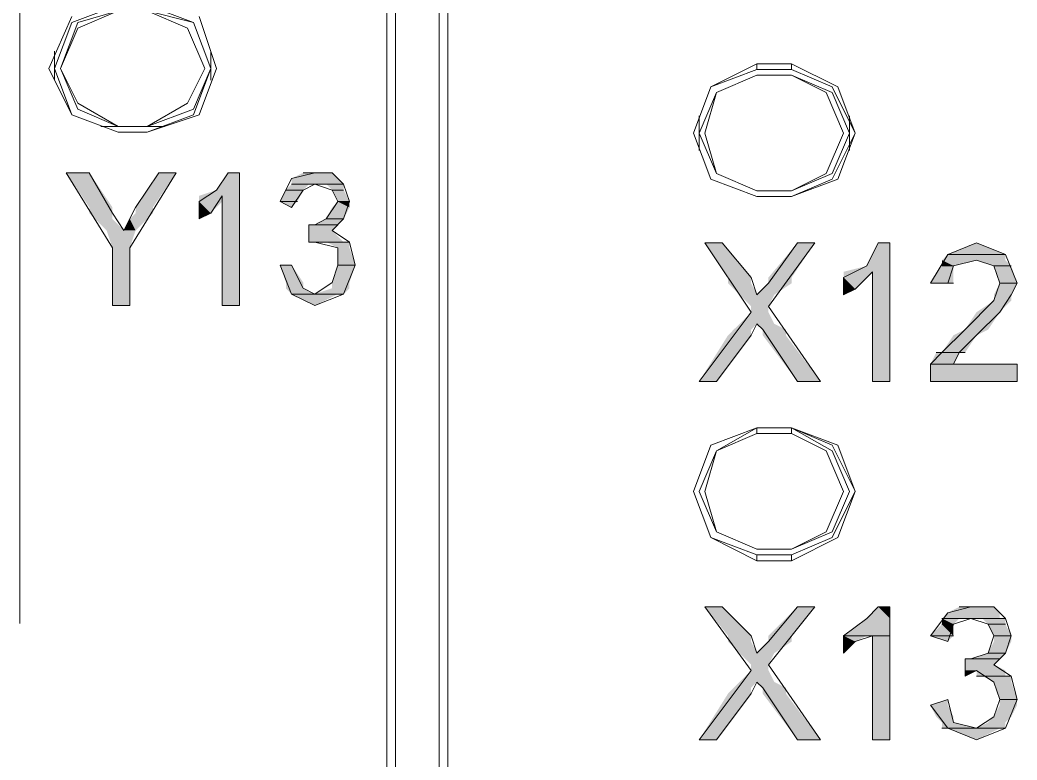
# Model space of a CAD drawing. Header units: millimetres. Extents: x -11 to 1219, y 0 to 1751.
# Drawn here: x 202.51 to 212.29, y 892.96 to 900.21 of the extents above; entities that cross this region are included whole.
import ezdxf

# ---------------------------------------------------------------- set-up
doc = ezdxf.new("R2010")
doc.units = ezdxf.units.MM
doc.header["$LTSCALE"] = 10
doc.layers.add('_MULTI_WIRE', color=9, linetype='CONTINUOUS')
doc.layers.add('PDF_Geometry', color=7, linetype='CONTINUOUS', true_color=0x151d1f)
doc.layers.add('PDF_Solid Fills', color=7, linetype='CONTINUOUS', true_color=0x070809)
doc.layers.get('_MULTI_WIRE').off()

# ---------------------------------------------------------------- blocks, each defined once
blk = doc.blocks.new('DVP-28SWS211R')
at = {"layer": 'PDF_Geometry', "color": 7, "lineweight": 9, "true_color": 0xffffff}
for p, q in [((0, 0), (0, -90.3588)), ((45.2077, -90.3588), (45.2077, 0)), ((-0.5099, -0.4532), (-0.5099, -89.9056)), ((45.7176, -0.4532), (45.7176, -89.9056)), ((41.5254, -37.9563), (41.5254, -70.4175)), ((42.4885, -64.3559), (42.0352, -64.5258)), ((42.7717, -64.3559), (43.2249, -64.5258)), ((41.8086, -64.979), (42.0352, -64.4692)), ((42.0919, -64.5825), (42.4885, -64.4125)), ((42.4885, -64.4125), (42.0919, -64.5258)), ((42.7717, -64.4125), (43.1683, -64.5825)), ((43.2249, -64.5258), (42.7717, -64.4125)), ((43.4515, -64.979), (43.2816, -64.4692)), ((42.0352, -64.5258), (41.8653, -64.979)), ((42.0919, -64.5258), (41.9219, -64.979)), ((41.9219, -64.979), (42.0919, -64.5825)), ((43.1683, -64.5825), (43.3382, -64.979)), ((43.2249, -64.5258), (43.3949, -64.979)), ((43.3949, -64.979), (43.2249, -64.5258)), ((2.6626, -64.9224), (3.1158, -64.6958)), ((3.1158, -64.7524), (2.6626, -64.9224)), ((3.1158, -64.6958), (3.1158, -64.7524)), ((3.1158, -64.6958), (3.4557, -64.6958)), ((3.4557, -64.7524), (3.1158, -64.7524)), ((3.4557, -64.6958), (3.4557, -64.7524)), ((3.9089, -64.9224), (3.4557, -64.6958)), ((3.4557, -64.7524), (3.8523, -64.9224)), ((2.7192, -64.979), (3.1158, -64.8091)), ((3.1158, -64.8091), (2.7192, -64.979)), ((3.1158, -64.8091), (3.1158, -64.8091)), ((3.1158, -64.8091), (3.4557, -64.8091)), ((3.4557, -64.8091), (3.1158, -64.8091)), ((3.4557, -64.8091), (3.4557, -64.8091)), ((3.4557, -64.8091), (3.7956, -64.979)), ((3.8523, -64.979), (3.4557, -64.8091)), ((41.8653, -65.0923), (41.8653, -64.809)), ((43.3948, -65.0923), (43.3948, -64.809)), ((2.4926, -65.3756), (2.6626, -64.9224)), ((2.6626, -64.9224), (2.4926, -65.3756)), ((2.7192, -64.979), (2.5493, -65.3756)), ((2.6059, -65.3756), (2.7192, -64.979)), ((3.7956, -64.979), (3.9656, -65.3756)), ((3.8523, -64.9224), (4.0789, -65.3756)), ((4.0222, -65.3756), (3.8523, -64.979)), ((4.0789, -65.3756), (3.9089, -64.9224)), ((42.0352, -65.4322), (41.8086, -64.979)), ((41.8653, -64.979), (42.0352, -65.4322)), ((42.0919, -65.3189), (41.9219, -64.979)), ((41.9219, -64.979), (42.0919, -65.3756)), ((43.3382, -64.979), (43.1683, -65.3189)), ((43.3949, -64.979), (43.2249, -65.4322)), ((43.2249, -65.3756), (43.3949, -64.979)), ((43.2816, -65.4322), (43.4515, -64.979)), ((2.5493, -65.5455), (2.5493, -65.2056)), ((4.0222, -65.5455), (4.0222, -65.2056)), ((2.6626, -65.8288), (2.4926, -65.3756)), ((2.4926, -65.3756), (2.6626, -65.8288)), ((2.5493, -65.3756), (2.7192, -65.7721)), ((2.7192, -65.7721), (2.6059, -65.3756)), ((3.9656, -65.3756), (3.7956, -65.7721)), ((4.0789, -65.3756), (3.8523, -65.8288)), ((3.8523, -65.7721), (4.0222, -65.3756)), ((3.9089, -65.8288), (4.0789, -65.3756)), ((42.4885, -65.5455), (42.0919, -65.3189)), ((42.0919, -65.3756), (42.4885, -65.5455)), ((43.1683, -65.3189), (42.7717, -65.5455)), ((42.7717, -65.5455), (43.2249, -65.3756)), ((42.4885, -65.6022), (42.0352, -65.4322)), ((42.0352, -65.4322), (42.4885, -65.6022)), ((43.2249, -65.4322), (42.7717, -65.6022)), ((42.7717, -65.6022), (43.2816, -65.4322)), ((42.9416, -65.5455), (42.3185, -65.5455)), ((42.7717, -65.5455), (42.4885, -65.5455)), ((42.4885, -65.5455), (42.7717, -65.5455)), ((42.4885, -65.5455), (42.4885, -65.5455)), ((42.7717, -65.5455), (42.7717, -65.5455)), ((42.7717, -65.6022), (42.4885, -65.6022)), ((42.4885, -65.6022), (42.7717, -65.6022)), ((42.4885, -65.6022), (42.4885, -65.6022)), ((42.7717, -65.6022), (42.7717, -65.6022)), ((3.1158, -65.9987), (2.6626, -65.8288)), ((2.6626, -65.8288), (3.1158, -65.9987)), ((3.1158, -65.9421), (2.7192, -65.7721)), ((2.7192, -65.7721), (3.1158, -65.9421)), ((3.7956, -65.7721), (3.4557, -65.9421)), ((3.4557, -65.9421), (3.8523, -65.7721)), ((3.8523, -65.8288), (3.4557, -65.9987)), ((3.4557, -65.9987), (3.9089, -65.8288)), ((3.1158, -65.9421), (3.1158, -65.9421)), ((3.4557, -65.9421), (3.1158, -65.9421)), ((3.1158, -65.9421), (3.4557, -65.9421)), ((3.4557, -65.9421), (3.4557, -65.9421)), ((3.1158, -65.9987), (3.1158, -65.9987)), ((3.4557, -65.9987), (3.1158, -65.9987)), ((3.1158, -65.9987), (3.4557, -65.9987)), ((3.4557, -65.9987), (3.4557, -65.9987)), ((41.9786, -65.9987), (42.2052, -65.9987)), ((42.2052, -65.9987), (41.9786, -65.9987)), ((42.2052, -65.9987), (41.9786, -65.9987)), ((41.9786, -65.9987), (42.4318, -66.7352)), ((42.4318, -66.3953), (42.2052, -65.9987)), ((42.6018, -66.7352), (43.055, -65.9987)), ((42.885, -65.9987), (42.6584, -66.3387)), ((42.885, -65.9987), (43.0549, -65.9987)), ((43.0549, -65.9987), (42.885, -65.9987)), ((43.055, -65.9987), (42.885, -65.9987)), ((43.5648, -65.9987), (43.4515, -66.1687)), ((43.5648, -65.9987), (43.6781, -65.9987)), ((43.6781, -65.9987), (43.5648, -65.9987)), ((43.6781, -65.9987), (43.5648, -65.9987)), ((43.6781, -67.3017), (43.6781, -65.9987)), ((44.188, -66.0554), (44.0747, -66.282)), ((44.4146, -65.9987), (44.188, -66.0554)), ((44.4146, -65.9987), (44.3013, -65.9987)), ((44.3013, -65.9987), (44.5845, -65.9987)), ((44.5845, -65.9987), (44.4146, -65.9987)), ((44.5845, -65.9987), (44.4146, -65.9987)), ((44.6978, -66.1121), (44.5845, -65.9987)), ((44.188, -66.112), (44.3579, -66.112)), ((44.3579, -66.112), (44.188, -66.112)), ((44.188, -66.112), (44.4146, -66.112)), ((44.3579, -66.112), (44.188, -66.112)), ((44.3013, -66.1687), (44.4146, -66.1121)), ((44.4146, -66.112), (44.3579, -66.112)), ((44.4146, -66.112), (44.6978, -66.112)), ((44.6978, -66.112), (44.4146, -66.112)), ((44.4146, -66.112), (44.6978, -66.112)), ((44.6978, -66.112), (44.4146, -66.112)), ((44.4146, -66.1121), (44.5845, -66.1687)), ((44.7545, -66.282), (44.6978, -66.1121)), ((43.4515, -66.1687), (43.2816, -66.282)), ((43.3949, -66.3953), (43.5082, -66.2253)), ((43.5082, -66.2253), (43.5082, -67.3017)), ((44.1313, -66.1687), (44.3013, -66.1687)), ((44.3013, -66.1687), (44.1313, -66.1687)), ((44.1313, -66.1687), (44.3013, -66.1687)), ((44.3013, -66.1687), (44.1313, -66.1687)), ((44.188, -66.3387), (44.3013, -66.1687)), ((44.5845, -66.1687), (44.6978, -66.1687)), ((44.6978, -66.1687), (44.5845, -66.1687)), ((44.5845, -66.1687), (44.6978, -66.1687)), ((44.6978, -66.1687), (44.5845, -66.1687)), ((44.5845, -66.1687), (44.6412, -66.282)), ((42.6584, -66.3387), (42.5451, -66.5653)), ((43.2816, -66.282), (43.2816, -66.4519)), ((44.0747, -66.282), (44.2446, -66.282)), ((44.2446, -66.282), (44.0747, -66.282)), ((44.0747, -66.282), (44.2446, -66.282)), ((44.2446, -66.282), (44.0747, -66.282)), ((44.0747, -66.282), (44.2446, -66.282)), ((44.2446, -66.282), (44.0747, -66.282)), ((44.0747, -66.282), (44.2446, -66.282)), ((44.2446, -66.282), (44.0747, -66.282)), ((44.0747, -66.282), (44.188, -66.3387)), ((44.6412, -66.282), (44.5279, -66.452)), ((44.6412, -66.282), (44.7545, -66.282)), ((44.7545, -66.282), (44.6412, -66.282)), ((44.6412, -66.282), (44.7545, -66.282)), ((44.7545, -66.282), (44.6412, -66.282)), ((44.6412, -66.282), (44.7545, -66.282)), ((44.7545, -66.282), (44.6412, -66.282)), ((44.6412, -66.282), (44.7545, -66.282)), ((44.7545, -66.282), (44.6412, -66.282)), ((44.6978, -66.452), (44.7545, -66.282)), ((42.5451, -66.5653), (42.4318, -66.3953)), ((43.2816, -66.4519), (43.3949, -66.3953)), ((2.6059, -66.4519), (2.7759, -66.4519)), ((2.7759, -66.4519), (2.6059, -66.4519)), ((2.7759, -66.4519), (2.6059, -66.4519)), ((2.6059, -66.4519), (3.0591, -67.1317)), ((3.0591, -66.7918), (2.7759, -66.4519)), ((3.2291, -67.0751), (3.6823, -66.4519)), ((3.5124, -66.4519), (3.2291, -66.8485)), ((3.5124, -66.4519), (3.6823, -66.4519)), ((3.6823, -66.4519), (3.5124, -66.4519)), ((3.6823, -66.4519), (3.5124, -66.4519)), ((4.3055, -66.4519), (4.1922, -66.6785)), ((4.3055, -66.4519), (4.4188, -66.4519)), ((4.4188, -66.4519), (4.3055, -66.4519)), ((4.4188, -66.4519), (4.3055, -66.4519)), ((4.4188, -67.8116), (4.4188, -66.4519)), ((5.2685, -66.4519), (4.9853, -66.5652)), ((5.5518, -66.5652), (5.2685, -66.4519)), ((44.3579, -66.5086), (44.4146, -66.5086)), ((44.4146, -66.5086), (44.3579, -66.5086)), ((44.4146, -66.5086), (44.3579, -66.5086)), ((44.3579, -66.5086), (44.3579, -66.6786)), ((44.5279, -66.452), (44.4146, -66.5086)), ((44.4146, -66.5086), (44.6412, -66.5086)), ((44.6412, -66.5086), (44.4146, -66.5086)), ((44.4146, -66.5086), (44.6412, -66.5086)), ((44.6412, -66.5086), (44.4146, -66.5086)), ((44.5279, -66.4519), (44.6978, -66.4519)), ((44.6978, -66.4519), (44.5279, -66.4519)), ((44.5279, -66.4519), (44.6978, -66.4519)), ((44.6978, -66.4519), (44.5279, -66.4519)), ((44.5845, -66.5653), (44.6978, -66.452)), ((4.9853, -66.5652), (4.8153, -66.8485)), ((4.9853, -66.5652), (5.5518, -66.5652)), ((5.5518, -66.5652), (4.9853, -66.5652)), ((4.9853, -66.5652), (5.5518, -66.5652)), ((5.5518, -66.5652), (4.9853, -66.5652)), ((5.0419, -66.6785), (5.2685, -66.6219)), ((5.2685, -66.6219), (5.4385, -66.6785)), ((5.6651, -66.8485), (5.5518, -66.5652)), ((44.7545, -66.6786), (44.5845, -66.5653)), ((4.1922, -66.6785), (3.9656, -66.7918)), ((4.0789, -66.9051), (4.2488, -66.7352)), ((4.2488, -66.7352), (4.2488, -67.8116)), ((4.9286, -66.6785), (5.0419, -66.6785)), ((5.0419, -66.6785), (4.9286, -66.6785)), ((4.9286, -66.6785), (5.0419, -66.6785)), ((5.0419, -66.6785), (4.9286, -66.6785)), ((4.9853, -66.8485), (5.0419, -66.6785)), ((5.4385, -66.6785), (5.6085, -66.6785)), ((5.6085, -66.6785), (5.4385, -66.6785)), ((5.4385, -66.6785), (5.6085, -66.6785)), ((5.6085, -66.6785), (5.4385, -66.6785)), ((5.4385, -66.6785), (5.4951, -66.8485)), ((42.4318, -66.7352), (42.4318, -67.3017)), ((42.6018, -67.3017), (42.6018, -66.7352)), ((44.3579, -66.6785), (44.4146, -66.6785)), ((44.4146, -66.6785), (44.3579, -66.6785)), ((44.3579, -66.6785), (44.3579, -66.6785)), ((44.3579, -66.6786), (44.4146, -66.6786)), ((44.4146, -66.6785), (44.7545, -66.6785)), ((44.7545, -66.6785), (44.4146, -66.6785)), ((44.4146, -66.6785), (44.7545, -66.6785)), ((44.7545, -66.6785), (44.4146, -66.6785)), ((44.4146, -66.6786), (44.6412, -66.7352)), ((44.4712, -66.6785), (44.7545, -66.6785)), ((44.7545, -66.6785), (44.4712, -66.6785)), ((44.4712, -66.6785), (44.7545, -66.6785)), ((44.7545, -66.6785), (44.4712, -66.6785)), ((44.6412, -66.7352), (44.6412, -66.9052)), ((44.8111, -66.9052), (44.7545, -66.6786)), ((3.1158, -66.9618), (3.0591, -66.7918)), ((3.9656, -66.7918), (3.9656, -66.9618)), ((3.2291, -66.8485), (3.1158, -66.9618)), ((3.9656, -66.9618), (4.0789, -66.9051)), ((4.8153, -66.8485), (5.0419, -66.8485)), ((5.0419, -66.8485), (4.8153, -66.8485)), ((4.8153, -66.8485), (5.0419, -66.8485)), ((5.0419, -66.8485), (4.8153, -66.8485)), ((4.8153, -66.8485), (4.9853, -66.8485)), ((4.9853, -66.8485), (4.8153, -66.8485)), ((4.8153, -66.8485), (5.0419, -66.8485)), ((4.9853, -66.8485), (4.8153, -66.8485)), ((4.8153, -66.8485), (4.9853, -66.8485)), ((4.9853, -66.8485), (4.8153, -66.8485)), ((4.8153, -66.8485), (4.9853, -66.8485)), ((5.0419, -66.8485), (4.9853, -66.8485)), ((5.4951, -66.8485), (5.4385, -67.0185)), ((5.4952, -66.8485), (5.6651, -66.8485)), ((5.6651, -66.8485), (5.4952, -66.8485)), ((5.4952, -66.8485), (5.6651, -66.8485)), ((5.6651, -66.8485), (5.4952, -66.8485)), ((5.4952, -66.8485), (5.6651, -66.8485)), ((5.6651, -66.8485), (5.4952, -66.8485)), ((5.4952, -66.8485), (5.6651, -66.8485)), ((5.6651, -66.8485), (5.4952, -66.8485)), ((5.4952, -66.8485), (5.6651, -66.8485)), ((5.6651, -66.8485), (5.4952, -66.8485)), ((5.4952, -66.8485), (5.6651, -66.8485)), ((5.6651, -66.8485), (5.4952, -66.8485)), ((5.6084, -66.9618), (5.6651, -66.8485)), ((44.188, -66.9052), (44.0747, -66.9052)), ((44.0747, -66.9052), (44.188, -66.9052)), ((44.188, -66.9052), (44.0747, -66.9052)), ((44.0747, -66.9052), (44.188, -67.1884)), ((44.188, -66.9052), (44.188, -66.9052)), ((44.3013, -67.1318), (44.188, -66.9052)), ((44.6412, -66.9052), (44.5845, -67.0751)), ((44.6412, -66.9052), (44.8111, -66.9052)), ((44.8111, -66.9052), (44.6412, -66.9052)), ((44.6412, -66.9052), (44.8111, -66.9052)), ((44.8111, -66.9052), (44.6412, -66.9052)), ((44.6412, -66.9052), (44.8111, -66.9052)), ((44.8111, -66.9052), (44.6412, -66.9052)), ((44.6412, -66.9052), (44.8111, -66.9052)), ((44.8111, -66.9052), (44.6412, -66.9052)), ((44.6412, -66.9052), (44.8111, -66.9052)), ((44.8111, -66.9052), (44.6412, -66.9052)), ((44.6412, -66.9052), (44.8111, -66.9052)), ((44.8111, -66.9052), (44.6412, -66.9052)), ((44.6978, -67.1884), (44.8111, -66.9052)), ((5.4385, -67.0185), (5.1552, -67.3017)), ((5.4951, -67.1318), (5.6084, -66.9618)), ((3.0591, -67.1317), (2.5493, -67.8116)), ((3.739, -67.8116), (3.2291, -67.0751)), ((5.2685, -67.3584), (5.4951, -67.1318)), ((44.4146, -67.1884), (44.3013, -67.1318)), ((44.5845, -67.0751), (44.4146, -67.1884)), ((44.188, -67.1884), (44.6978, -67.1884)), ((44.6978, -67.1884), (44.188, -67.1884)), ((44.188, -67.1884), (44.6978, -67.1884)), ((44.6978, -67.1884), (44.188, -67.1884)), ((44.188, -67.1884), (44.6412, -67.1884)), ((44.6412, -67.1884), (44.188, -67.1884)), ((44.188, -67.1884), (44.6978, -67.1884)), ((44.6412, -67.1884), (44.188, -67.1884)), ((44.188, -67.1884), (44.4146, -67.3017)), ((44.4146, -67.3017), (44.6978, -67.1884)), ((44.6978, -67.1884), (44.6412, -67.1884)), ((3.0591, -67.3584), (3.1158, -67.2451)), ((3.1158, -67.2451), (3.1724, -67.3017)), ((3.1724, -67.3017), (3.5124, -67.8116)), ((5.1552, -67.3017), (4.9286, -67.5283)), ((42.4318, -67.3017), (42.6018, -67.3017)), ((42.6018, -67.3017), (42.4318, -67.3017)), ((42.4318, -67.3017), (42.6018, -67.3017)), ((43.5082, -67.3017), (43.6781, -67.3017)), ((43.6781, -67.3017), (43.5082, -67.3017)), ((43.5082, -67.3017), (43.6781, -67.3017)), ((2.7192, -67.8116), (3.0591, -67.3584)), ((5.0986, -67.5283), (5.2685, -67.3584)), ((4.9286, -67.5283), (4.8153, -67.6416)), ((4.9286, -67.5283), (4.872, -67.5283)), ((4.872, -67.5283), (5.0986, -67.5283)), ((5.0986, -67.5283), (4.9286, -67.5283)), ((4.9286, -67.5283), (5.1552, -67.5283)), ((5.0986, -67.5283), (4.9286, -67.5283)), ((5.0419, -67.6416), (5.0986, -67.5283)), ((5.1552, -67.5283), (5.0986, -67.5283)), ((4.8153, -67.6416), (5.6651, -67.6416)), ((5.6651, -67.6416), (4.8153, -67.6416)), ((4.8153, -67.6416), (5.6651, -67.6416)), ((5.6651, -67.6416), (4.8153, -67.6416)), ((4.8153, -67.6416), (4.8153, -67.8116)), ((5.0419, -67.6416), (5.6651, -67.6416)), ((5.6651, -67.6416), (5.0419, -67.6416)), ((5.6651, -67.6416), (5.0419, -67.6416)), ((5.6651, -67.8116), (5.6651, -67.6416)), ((2.5493, -67.8116), (2.7192, -67.8116)), ((2.7192, -67.8116), (2.5493, -67.8116)), ((2.5493, -67.8116), (2.7192, -67.8116)), ((3.5124, -67.8116), (3.739, -67.8116)), ((3.739, -67.8116), (3.5124, -67.8116)), ((3.5124, -67.8116), (3.739, -67.8116)), ((4.2488, -67.8116), (4.4188, -67.8116)), ((4.4188, -67.8116), (4.2488, -67.8116)), ((4.2488, -67.8116), (4.4188, -67.8116)), ((4.8153, -67.8116), (5.6651, -67.8116)), ((5.6651, -67.8116), (4.8153, -67.8116)), ((4.8153, -67.8116), (5.6651, -67.8116)), ((2.6626, -68.4348), (3.1158, -68.2648)), ((3.1158, -68.2648), (2.6626, -68.4348)), ((2.7192, -68.4914), (3.1158, -68.2648)), ((3.1158, -68.2648), (3.4557, -68.2648)), ((3.4557, -68.2648), (3.1158, -68.2648)), ((3.4557, -68.2648), (3.1158, -68.2648)), ((3.1158, -68.2648), (3.1158, -68.3215)), ((3.1158, -68.2648), (3.1158, -68.2648)), ((3.4557, -68.3215), (3.4557, -68.2648)), ((3.4557, -68.2648), (3.4557, -68.2648)), ((3.4557, -68.2648), (3.9089, -68.4348)), ((3.8523, -68.4347), (3.4557, -68.2648)), ((3.8523, -68.4914), (3.4557, -68.2648)), ((3.1158, -68.3215), (2.7192, -68.4914)), ((3.4557, -68.3215), (3.1158, -68.3215)), ((3.4557, -68.3215), (3.7956, -68.4914)), ((2.4926, -68.888), (2.6626, -68.4348)), ((2.6626, -68.4348), (2.4926, -68.888)), ((2.5493, -68.888), (2.7192, -68.4914)), ((2.7192, -68.4914), (2.6059, -68.888)), ((3.7956, -68.4914), (3.9656, -68.888)), ((4.0789, -68.8879), (3.8523, -68.4347)), ((4.0222, -68.888), (3.8523, -68.4914)), ((3.9089, -68.4348), (4.0789, -68.888)), ((2.6626, -69.3412), (2.4926, -68.888)), ((2.4926, -68.888), (2.6626, -69.3412)), ((2.7192, -69.2845), (2.5493, -68.888)), ((2.6059, -68.888), (2.7192, -69.2845)), ((3.9656, -68.888), (3.7956, -69.2845)), ((3.8523, -69.3411), (4.0789, -68.8879)), ((3.8523, -69.2845), (4.0222, -68.888)), ((4.0789, -68.888), (3.9089, -69.3412)), ((3.1158, -69.4545), (2.7192, -69.2845)), ((2.7192, -69.2845), (3.1158, -69.4545)), ((3.7956, -69.2845), (3.4557, -69.4545)), ((3.4557, -69.4545), (3.8523, -69.2845)), ((3.1158, -69.5678), (2.6626, -69.3412)), ((2.6626, -69.3412), (3.1158, -69.5111)), ((3.4557, -69.5111), (3.8523, -69.3411)), ((3.9089, -69.3412), (3.4557, -69.5678)), ((3.4557, -69.4545), (3.1158, -69.4545)), ((3.1158, -69.4545), (3.4557, -69.4545)), ((3.1158, -69.4545), (3.1158, -69.4545)), ((3.4557, -69.4545), (3.4557, -69.4545)), ((3.1158, -69.5111), (3.1158, -69.5678)), ((3.1158, -69.5111), (3.4557, -69.5111)), ((3.1158, -69.5678), (3.4557, -69.5678)), ((3.4557, -69.5678), (3.4557, -69.5111)), ((2.6059, -70.021), (2.7759, -70.021)), ((2.7759, -70.021), (2.6059, -70.021)), ((2.7759, -70.021), (2.6059, -70.021)), ((2.6059, -70.021), (3.0591, -70.6442)), ((3.0591, -70.3042), (2.7759, -70.021)), ((3.2291, -70.5875), (3.6823, -70.021)), ((3.5124, -70.021), (3.2291, -70.3609)), ((3.5124, -70.021), (3.6823, -70.021)), ((3.6823, -70.021), (3.5124, -70.021)), ((3.6823, -70.021), (3.5124, -70.021)), ((4.3055, -70.021), (4.1922, -70.1343)), ((4.3055, -70.021), (4.4188, -70.021)), ((4.4188, -70.021), (4.3055, -70.021)), ((4.4188, -70.021), (4.3055, -70.021)), ((4.4188, -71.324), (4.4188, -70.021)), ((5.2119, -70.021), (4.9853, -70.0776)), ((5.2119, -70.021), (5.0986, -70.021)), ((5.0986, -70.021), (5.4385, -70.021)), ((5.4385, -70.021), (5.2119, -70.021)), ((5.4385, -70.021), (5.2119, -70.021)), ((5.5518, -70.1343), (5.4385, -70.021)), ((4.1922, -70.1343), (3.9656, -70.3042)), ((4.9853, -70.0776), (4.8153, -70.3043)), ((4.9286, -70.1343), (5.0986, -70.1343)), ((5.0986, -70.1343), (4.9286, -70.1343)), ((4.9286, -70.1343), (5.2119, -70.1343)), ((5.0986, -70.1343), (4.9286, -70.1343)), ((5.0419, -70.191), (5.2119, -70.1343)), ((5.2119, -70.1343), (5.0986, -70.1343)), ((5.2119, -70.1343), (5.5518, -70.1343)), ((5.5518, -70.1343), (5.2119, -70.1343)), ((5.2119, -70.1343), (5.5518, -70.1343)), ((5.5518, -70.1343), (5.2119, -70.1343)), ((5.2119, -70.1343), (5.3818, -70.191)), ((5.6084, -70.3043), (5.5518, -70.1343)), ((4.9286, -70.1909), (5.0419, -70.1909)), ((5.0419, -70.1909), (4.9286, -70.1909)), ((4.9286, -70.1909), (5.0419, -70.1909)), ((5.0419, -70.1909), (4.9286, -70.1909)), ((4.9853, -70.3609), (5.0419, -70.191)), ((5.3818, -70.191), (5.4385, -70.3043)), ((5.3819, -70.1909), (5.5518, -70.1909)), ((5.5518, -70.1909), (5.3819, -70.1909)), ((5.3819, -70.1909), (5.5518, -70.1909)), ((5.5518, -70.1909), (5.3819, -70.1909)), ((3.1158, -70.4742), (3.0591, -70.3042)), ((3.9656, -70.3042), (4.1922, -70.3042)), ((4.1922, -70.3042), (3.9656, -70.3042)), ((3.9656, -70.3042), (4.2488, -70.3042)), ((4.1922, -70.3042), (3.9656, -70.3042)), ((3.9656, -70.3042), (3.9656, -70.4742)), ((4.0789, -70.3609), (4.2488, -70.3042)), ((4.2488, -70.3042), (4.1922, -70.3042)), ((4.2488, -70.3042), (4.4188, -70.3042)), ((4.4188, -70.3042), (4.2488, -70.3042)), ((4.2488, -70.3042), (4.4188, -70.3042)), ((4.4188, -70.3042), (4.2488, -70.3042)), ((4.2488, -70.3042), (4.2488, -71.324)), ((4.8153, -70.3042), (5.0419, -70.3042)), ((5.0419, -70.3042), (4.8153, -70.3042)), ((4.8153, -70.3042), (5.0419, -70.3042)), ((5.0419, -70.3042), (4.8153, -70.3042)), ((4.8153, -70.3042), (5.0419, -70.3042)), ((5.0419, -70.3042), (4.8153, -70.3042)), ((4.8153, -70.3042), (5.0419, -70.3042)), ((5.0419, -70.3042), (4.8153, -70.3042)), ((4.8153, -70.3043), (4.9853, -70.3609)), ((5.4385, -70.3043), (5.3818, -70.4742)), ((5.4385, -70.3042), (5.6085, -70.3042)), ((5.6085, -70.3042), (5.4385, -70.3042)), ((5.4385, -70.3042), (5.6085, -70.3042)), ((5.6085, -70.3042), (5.4385, -70.3042)), ((5.4385, -70.3042), (5.6085, -70.3042)), ((5.6085, -70.3042), (5.4385, -70.3042)), ((5.4385, -70.3042), (5.6085, -70.3042)), ((5.6085, -70.3042), (5.4385, -70.3042)), ((5.5518, -70.4742), (5.6084, -70.3043)), ((3.2291, -70.3609), (3.1158, -70.4742)), ((3.9656, -70.4742), (4.0789, -70.3609)), ((5.1552, -70.5308), (5.2119, -70.5308)), ((5.2119, -70.5308), (5.1552, -70.5308)), ((5.2119, -70.5309), (5.1552, -70.5309)), ((5.1552, -70.5309), (5.1552, -70.7008)), ((5.3818, -70.4742), (5.2119, -70.5309)), ((5.2119, -70.5308), (5.4951, -70.5308)), ((5.4951, -70.5308), (5.2119, -70.5308)), ((5.2119, -70.5308), (5.4951, -70.5308)), ((5.4951, -70.5308), (5.2119, -70.5308)), ((5.3819, -70.4742), (5.5518, -70.4742)), ((5.5518, -70.4742), (5.3819, -70.4742)), ((5.3819, -70.4742), (5.5518, -70.4742)), ((5.5518, -70.4742), (5.3819, -70.4742)), ((5.4385, -70.5875), (5.5518, -70.4742)), ((3.0591, -70.6442), (2.5493, -71.324)), ((3.739, -71.324), (3.2291, -70.5875)), ((5.1552, -70.7008), (5.2685, -70.6442)), ((5.2685, -70.6442), (5.4385, -70.7575)), ((5.6084, -70.7008), (5.4385, -70.5875)), ((5.2686, -70.7008), (5.6085, -70.7008)), ((5.6085, -70.7008), (5.2686, -70.7008)), ((5.2686, -70.7008), (5.6085, -70.7008)), ((5.6085, -70.7008), (5.2686, -70.7008)), ((5.6651, -70.9274), (5.6084, -70.7008)), ((3.0591, -70.8708), (3.1158, -70.7575)), ((3.1158, -70.7575), (3.1724, -70.8141)), ((3.1724, -70.8141), (3.5124, -71.324)), ((5.4385, -70.7575), (5.4951, -70.9274)), ((2.7192, -71.324), (3.0591, -70.8708)), ((4.9853, -70.9274), (4.8153, -70.9841)), ((5.0419, -71.154), (4.9853, -70.9274)), ((5.4951, -70.9274), (5.4385, -71.0974)), ((5.4952, -70.9274), (5.6651, -70.9274)), ((5.6651, -70.9274), (5.4952, -70.9274)), ((5.4952, -70.9274), (5.6651, -70.9274)), ((5.6651, -70.9274), (5.4952, -70.9274)), ((5.4952, -70.9274), (5.6651, -70.9274)), ((5.6651, -70.9274), (5.4952, -70.9274)), ((5.4952, -70.9274), (5.6651, -70.9274)), ((5.6651, -70.9274), (5.4952, -70.9274)), ((5.5518, -71.2107), (5.6651, -70.9274)), ((4.8153, -70.9841), (4.9853, -71.2107)), ((5.4385, -71.0974), (5.2685, -71.2107)), ((4.9286, -71.2107), (5.5518, -71.2107)), ((5.5518, -71.2107), (4.9286, -71.2107)), ((4.9286, -71.2107), (5.5518, -71.2107)), ((5.5518, -71.2107), (4.9286, -71.2107)), ((4.9286, -71.2107), (5.4951, -71.2107)), ((5.4951, -71.2107), (4.9286, -71.2107)), ((4.9286, -71.2107), (5.5518, -71.2107)), ((5.4951, -71.2107), (4.9286, -71.2107)), ((4.9853, -71.2107), (5.2685, -71.324)), ((5.2685, -71.2107), (5.0419, -71.154)), ((5.2685, -71.324), (5.5518, -71.2107)), ((5.5518, -71.2107), (5.4951, -71.2107)), ((2.5493, -71.324), (2.7192, -71.324)), ((2.7192, -71.324), (2.5493, -71.324)), ((2.5493, -71.324), (2.7192, -71.324)), ((3.5124, -71.324), (3.739, -71.324)), ((3.739, -71.324), (3.5124, -71.324)), ((3.5124, -71.324), (3.739, -71.324)), ((4.2488, -71.324), (4.4188, -71.324)), ((4.4188, -71.324), (4.2488, -71.324)), ((4.2488, -71.324), (4.4188, -71.324))]:
    blk.add_line(p, q, dxfattribs=at)
at = {"layer": 'PDF_Solid Fills', "color": 7, "lineweight": 9, "true_color": 0xffffff, "transparency": 33554559}
for points in [[(41.9786, -65.9987), (42.2052, -66.3386), (42.4318, -66.3386)], [(41.9786, -65.9987), (42.2052, -65.9987), (42.4318, -66.3386)], [(42.885, -65.9987), (42.6584, -66.3386), (42.8283, -66.3386)], [(42.885, -65.9987), (43.0549, -65.9987), (42.8283, -66.3386)], [(43.5648, -65.9987), (43.4515, -66.1687), (43.6781, -66.1687)], [(43.5648, -65.9987), (43.6781, -65.9987), (43.6781, -66.1687)], [(44.3013, -65.9987), (44.188, -66.0554), (44.6412, -66.0554)], [(44.188, -66.0554), (44.188, -66.112), (44.6978, -66.112)], [(44.188, -66.0554), (44.6412, -66.0554), (44.6978, -66.112)], [(44.3013, -65.9987), (44.5845, -65.9987), (44.6412, -66.0554)], [(44.188, -66.112), (44.1313, -66.1687), (44.3013, -66.1687)], [(44.188, -66.112), (44.3579, -66.112), (44.3013, -66.1687)], [(44.5279, -66.112), (44.5845, -66.1687), (44.6978, -66.1687)], [(44.5279, -66.112), (44.6978, -66.112), (44.6978, -66.1687)], [(43.4515, -66.1687), (43.2815, -66.2253), (43.6781, -66.2253)], [(43.2815, -66.2253), (43.2815, -66.282), (43.5081, -66.282)], [(43.2815, -66.2253), (43.5081, -66.2253), (43.5081, -66.282)], [(43.4515, -66.1687), (43.6781, -66.1687), (43.6781, -66.2253)], [(43.5082, -66.2253), (43.5082, -66.282), (43.6781, -66.282)], [(43.5082, -66.2253), (43.6781, -66.2253), (43.6781, -66.282)], [(44.1313, -66.1687), (44.0747, -66.282), (44.2446, -66.282)], [(44.1313, -66.1687), (44.3013, -66.1687), (44.2446, -66.282)], [(44.5845, -66.1687), (44.6412, -66.282), (44.7545, -66.282)], [(44.5845, -66.1687), (44.6978, -66.1687), (44.7545, -66.282)], [(42.2052, -66.3386), (42.2052, -66.3953), (42.4318, -66.3953)], [(42.2052, -66.3386), (42.4318, -66.3386), (42.4318, -66.3953)], [(42.6584, -66.3386), (42.6584, -66.3953), (42.8284, -66.3953)], [(42.6584, -66.3386), (42.8284, -66.3386), (42.8284, -66.3953)], [(43.2815, -66.282), (43.2815, -66.3953), (43.3948, -66.3953)], [(43.2815, -66.282), (43.5081, -66.282), (43.3948, -66.3953)], [(43.5082, -66.282), (43.5082, -66.3953), (43.6781, -66.3953)], [(43.5082, -66.282), (43.6781, -66.282), (43.6781, -66.3953)], [(44.0747, -66.282), (44.2446, -66.282), (44.188, -66.3386)], [(44.5845, -66.3386), (44.5279, -66.4519), (44.6978, -66.4519)], [(44.6412, -66.282), (44.5845, -66.3386), (44.7545, -66.3386)], [(44.5845, -66.3386), (44.7545, -66.3386), (44.6978, -66.4519)], [(44.6412, -66.282), (44.7545, -66.282), (44.7545, -66.3386)], [(42.2052, -66.3953), (42.2618, -66.4519), (42.4318, -66.4519)], [(42.2052, -66.3953), (42.4318, -66.3953), (42.4318, -66.4519)], [(42.6584, -66.3953), (42.6017, -66.4519), (42.7717, -66.4519)], [(42.6584, -66.3953), (42.8284, -66.3953), (42.7717, -66.4519)], [(43.2815, -66.3953), (43.3948, -66.3953), (43.2815, -66.4519)], [(43.5082, -66.3953), (43.5082, -66.4519), (43.6781, -66.4519)], [(43.5082, -66.3953), (43.6781, -66.3953), (43.6781, -66.4519)], [(2.6059, -66.4519), (2.8325, -66.7918), (3.0591, -66.7918)], [(2.6059, -66.4519), (2.7759, -66.4519), (3.0591, -66.7918)], [(3.5124, -66.4519), (3.2291, -66.7918), (3.4557, -66.7918)], [(3.5124, -66.4519), (3.6823, -66.4519), (3.4557, -66.7918)], [(4.3055, -66.4519), (4.1922, -66.6785), (4.4188, -66.6785)], [(4.3055, -66.4519), (4.4188, -66.4519), (4.4188, -66.6785)], [(5.2686, -66.4519), (4.9853, -66.5652), (5.5518, -66.5652)], [(42.2618, -66.4519), (42.3751, -66.5652), (42.5451, -66.5652)], [(42.2618, -66.4519), (42.4318, -66.4519), (42.5451, -66.5652)], [(42.6018, -66.4519), (42.5451, -66.5652), (42.6584, -66.5652)], [(42.6018, -66.4519), (42.7717, -66.4519), (42.6584, -66.5652)], [(43.5082, -66.4519), (43.5082, -67.3017), (43.6781, -67.3017)], [(43.5082, -66.4519), (43.6781, -66.4519), (43.6781, -67.3017)], [(44.3579, -66.5086), (44.3579, -66.5652), (44.5845, -66.5652)], [(44.3579, -66.5086), (44.6412, -66.5086), (44.5845, -66.5652)], [(44.5279, -66.4519), (44.4146, -66.5086), (44.6412, -66.5086)], [(44.5279, -66.4519), (44.6978, -66.4519), (44.6412, -66.5086)], [(4.9853, -66.5652), (4.9286, -66.6219), (5.5518, -66.6219)], [(4.9286, -66.6219), (4.9286, -66.6786), (5.0419, -66.6786)], [(4.9286, -66.6219), (5.2685, -66.6219), (5.0419, -66.6786)], [(4.9853, -66.5652), (5.5518, -66.5652), (5.5518, -66.6219)], [(5.2686, -66.6219), (5.4385, -66.6786), (5.6085, -66.6786)], [(5.2686, -66.6219), (5.5518, -66.6219), (5.6085, -66.6786)], [(42.3751, -66.5652), (42.4318, -66.7352), (42.6017, -66.7352)], [(42.3751, -66.5652), (42.6584, -66.5652), (42.6017, -66.7352)], [(44.3579, -66.5652), (44.3579, -66.6785), (44.6978, -66.6785)], [(44.3579, -66.5652), (44.5845, -66.5652), (44.6978, -66.6785)], [(4.1922, -66.6785), (3.9656, -66.7352), (4.4188, -66.7352)], [(3.9656, -66.7352), (3.9656, -66.7919), (4.1922, -66.7919)], [(3.9656, -66.7352), (4.2488, -66.7352), (4.1922, -66.7919)], [(4.1922, -66.6785), (4.4188, -66.6785), (4.4188, -66.7352)], [(4.2488, -66.7352), (4.2488, -66.7919), (4.4188, -66.7919)], [(4.2488, -66.7352), (4.4188, -66.7352), (4.4188, -66.7919)], [(4.9286, -66.6785), (4.8153, -66.8485), (5.0419, -66.8485)], [(4.9286, -66.6785), (5.0419, -66.6785), (5.0419, -66.8485)], [(5.4385, -66.6785), (5.4952, -66.8485), (5.6651, -66.8485)], [(5.4385, -66.6785), (5.6085, -66.6785), (5.6651, -66.8485)], [(42.4318, -66.7352), (42.4318, -67.3017), (42.6018, -67.3017)], [(42.4318, -66.7352), (42.6018, -66.7352), (42.6018, -67.3017)], [(44.5279, -66.6785), (44.6412, -66.7352), (44.7545, -66.7352)], [(44.5279, -66.6785), (44.7545, -66.6785), (44.7545, -66.7352)], [(44.6412, -66.7352), (44.6412, -66.9052), (44.8111, -66.9052)], [(44.6412, -66.7352), (44.7545, -66.7352), (44.8111, -66.9052)], [(2.8326, -66.7918), (2.8326, -66.8485), (3.0592, -66.8485)], [(2.8326, -66.7918), (3.0592, -66.7918), (3.0592, -66.8485)], [(3.2291, -66.7918), (3.2291, -66.8485), (3.4557, -66.8485)], [(3.2291, -66.7918), (3.4557, -66.7918), (3.4557, -66.8485)], [(3.9656, -66.7918), (3.9656, -66.9051), (4.0789, -66.9051)], [(3.9656, -66.7918), (4.1922, -66.7918), (4.0789, -66.9051)], [(4.2488, -66.7918), (4.2488, -66.9051), (4.4188, -66.9051)], [(4.2488, -66.7918), (4.4188, -66.7918), (4.4188, -66.9051)], [(2.8326, -66.8485), (2.9459, -66.9618), (3.1158, -66.9618)], [(2.8326, -66.8485), (3.0592, -66.8485), (3.1158, -66.9618)], [(3.2291, -66.8485), (3.1158, -66.9618), (3.2858, -66.9618)], [(3.2291, -66.8485), (3.4557, -66.8485), (3.2858, -66.9618)], [(3.9656, -66.9052), (4.0789, -66.9052), (3.9656, -66.9618)], [(4.2488, -66.9052), (4.2488, -66.9618), (4.4188, -66.9618)], [(4.2488, -66.9052), (4.4188, -66.9052), (4.4188, -66.9618)], [(5.4952, -66.8485), (5.4385, -66.9618), (5.6085, -66.9618)], [(5.4952, -66.8485), (5.6651, -66.8485), (5.6085, -66.9618)], [(44.0747, -66.9052), (44.1313, -67.0751), (44.3013, -67.0751)], [(44.0747, -66.9052), (44.188, -66.9052), (44.3013, -67.0751)], [(44.6412, -66.9052), (44.5845, -67.0751), (44.7545, -67.0751)], [(44.6412, -66.9052), (44.8111, -66.9052), (44.7545, -67.0751)], [(2.9459, -66.9618), (3.0592, -67.0751), (3.2291, -67.0751)], [(2.9459, -66.9618), (3.2858, -66.9618), (3.2291, -67.0751)], [(4.2488, -66.9618), (4.2488, -67.8116), (4.4188, -67.8116)], [(4.2488, -66.9618), (4.4188, -66.9618), (4.4188, -67.8116)], [(5.4385, -67.0185), (5.2685, -67.1318), (5.4952, -67.1318)], [(5.4385, -66.9618), (5.4385, -67.0185), (5.6085, -67.0185)], [(5.4385, -66.9618), (5.6085, -66.9618), (5.6085, -67.0185)], [(5.4385, -67.0185), (5.6085, -67.0185), (5.4952, -67.1318)], [(3.0592, -67.1318), (2.9459, -67.2451), (3.2858, -67.2451)], [(3.0592, -67.0751), (3.0592, -67.1318), (3.2291, -67.1318)], [(3.0592, -67.0751), (3.2291, -67.0751), (3.2291, -67.1318)], [(3.0592, -67.1318), (3.2291, -67.1318), (3.2858, -67.2451)], [(5.2686, -67.1318), (5.1553, -67.3017), (5.3819, -67.3017)], [(5.2686, -67.1318), (5.4952, -67.1318), (5.3819, -67.3017)], [(44.1313, -67.0751), (44.1313, -67.1318), (44.3013, -67.1318)], [(44.1313, -67.0751), (44.3013, -67.0751), (44.3013, -67.1318)], [(44.1313, -67.1318), (44.188, -67.1884), (44.4146, -67.1884)], [(44.1313, -67.1318), (44.3013, -67.1318), (44.4146, -67.1884)], [(44.5845, -67.1318), (44.4146, -67.1884), (44.6978, -67.1884)], [(44.5845, -67.0751), (44.5845, -67.1318), (44.7545, -67.1318)], [(44.5845, -67.0751), (44.7545, -67.0751), (44.7545, -67.1318)], [(44.5845, -67.1318), (44.7545, -67.1318), (44.6978, -67.1884)], [(44.188, -67.1884), (44.6412, -67.1884), (44.4146, -67.3017)], [(2.8892, -67.3017), (2.8326, -67.3584), (3.0592, -67.3584)], [(2.9459, -67.2451), (2.8892, -67.3017), (3.0592, -67.3017)], [(2.8892, -67.3017), (3.0592, -67.3017), (3.0592, -67.3584)], [(2.9459, -67.2451), (3.1158, -67.2451), (3.0592, -67.3017)], [(3.1158, -67.2451), (3.1725, -67.3017), (3.3991, -67.3017)], [(3.1158, -67.2451), (3.2858, -67.2451), (3.3991, -67.3017)], [(3.1725, -67.3017), (3.1725, -67.3584), (3.3991, -67.3584)], [(3.1725, -67.3017), (3.3991, -67.3017), (3.3991, -67.3584)], [(5.1552, -67.3017), (5.0419, -67.3584), (5.2685, -67.3584)], [(5.1552, -67.3017), (5.3818, -67.3017), (5.2685, -67.3584)], [(2.8326, -67.3584), (2.5493, -67.8116), (2.7193, -67.8116)], [(2.8326, -67.3584), (3.0592, -67.3584), (2.7193, -67.8116)], [(3.1725, -67.3584), (3.5124, -67.8116), (3.739, -67.8116)], [(3.1725, -67.3584), (3.3991, -67.3584), (3.739, -67.8116)], [(5.0419, -67.3584), (4.9286, -67.5283), (5.1552, -67.5283)], [(5.0419, -67.3584), (5.2685, -67.3584), (5.1552, -67.5283)], [(4.872, -67.5283), (4.8153, -67.6416), (5.0419, -67.6416)], [(4.872, -67.5283), (5.0986, -67.5283), (5.0419, -67.6416)], [(4.8153, -67.6416), (4.8153, -67.8116), (5.6651, -67.8116)], [(4.8153, -67.6416), (5.6651, -67.6416), (5.6651, -67.8116)], [(2.6059, -70.021), (2.8325, -70.3042), (3.0591, -70.3042)], [(2.6059, -70.021), (2.7759, -70.021), (3.0591, -70.3042)], [(3.5124, -70.021), (3.2291, -70.3042), (3.4557, -70.3042)], [(3.5124, -70.021), (3.6823, -70.021), (3.4557, -70.3042)], [(4.3055, -70.021), (4.1922, -70.1343), (4.4188, -70.1343)], [(4.3055, -70.021), (4.4188, -70.021), (4.4188, -70.1343)], [(5.0986, -70.021), (4.9853, -70.0776), (5.4951, -70.0776)], [(5.0986, -70.021), (5.4385, -70.021), (5.4951, -70.0776)], [(4.1922, -70.1343), (3.9656, -70.3042), (4.4188, -70.3042)], [(4.1922, -70.1343), (4.4188, -70.1343), (4.4188, -70.3042)], [(4.9853, -70.0776), (4.9286, -70.1343), (5.4951, -70.1343)], [(4.9286, -70.1343), (4.9286, -70.1909), (5.0419, -70.1909)], [(4.9286, -70.1343), (5.0986, -70.1343), (5.0419, -70.1909)], [(4.9853, -70.0776), (5.4951, -70.0776), (5.4951, -70.1343)], [(5.3252, -70.1343), (5.3819, -70.1909), (5.5518, -70.1909)], [(5.3252, -70.1343), (5.5518, -70.1343), (5.5518, -70.1909)], [(4.9286, -70.1909), (4.8153, -70.3042), (5.0419, -70.3042)], [(4.9286, -70.1909), (5.0419, -70.1909), (5.0419, -70.3042)], [(5.3819, -70.1909), (5.4385, -70.3042), (5.6085, -70.3042)], [(5.3819, -70.1909), (5.5518, -70.1909), (5.6085, -70.3042)], [(2.8326, -70.3042), (2.8326, -70.3609), (3.0592, -70.3609)], [(2.8326, -70.3042), (3.0592, -70.3042), (3.0592, -70.3609)], [(3.2291, -70.3042), (3.2291, -70.3609), (3.4557, -70.3609)], [(3.2291, -70.3042), (3.4557, -70.3042), (3.4557, -70.3609)], [(3.9656, -70.3042), (3.9656, -70.3609), (4.0789, -70.3609)], [(3.9656, -70.3042), (4.1922, -70.3042), (4.0789, -70.3609)], [(4.2488, -70.3042), (4.2488, -70.3609), (4.4188, -70.3609)], [(4.2488, -70.3042), (4.4188, -70.3042), (4.4188, -70.3609)], [(4.8153, -70.3042), (5.0419, -70.3042), (4.9853, -70.3609)], [(5.4385, -70.3042), (5.4385, -70.3609), (5.6085, -70.3609)], [(5.4385, -70.3042), (5.6085, -70.3042), (5.6085, -70.3609)], [(2.8326, -70.3609), (2.9459, -70.4742), (3.1158, -70.4742)], [(2.8326, -70.3609), (3.0592, -70.3609), (3.1158, -70.4742)], [(3.2291, -70.3609), (3.1158, -70.4742), (3.2858, -70.4742)], [(3.2291, -70.3609), (3.4557, -70.3609), (3.2858, -70.4742)], [(3.9656, -70.3609), (4.0789, -70.3609), (3.9656, -70.4742)], [(4.2488, -70.3609), (4.2488, -70.4742), (4.4188, -70.4742)], [(4.2488, -70.3609), (4.4188, -70.3609), (4.4188, -70.4742)], [(5.4385, -70.3609), (5.3819, -70.4742), (5.5518, -70.4742)], [(5.4385, -70.3609), (5.6085, -70.3609), (5.5518, -70.4742)], [(2.9459, -70.4742), (3.0592, -70.5875), (3.2291, -70.5875)], [(2.9459, -70.4742), (3.2858, -70.4742), (3.2291, -70.5875)], [(4.2488, -70.4742), (4.2488, -71.3239), (4.4188, -71.3239)], [(4.2488, -70.4742), (4.4188, -70.4742), (4.4188, -71.3239)], [(5.1552, -70.5308), (5.1552, -70.5875), (5.4385, -70.5875)], [(5.1552, -70.5308), (5.4951, -70.5308), (5.4385, -70.5875)], [(5.3819, -70.4742), (5.2119, -70.5308), (5.4952, -70.5308)], [(5.3819, -70.4742), (5.5518, -70.4742), (5.4952, -70.5308)], [(3.0592, -70.6441), (2.9459, -70.7574), (3.2858, -70.7574)], [(3.0592, -70.5875), (3.0592, -70.6441), (3.2291, -70.6441)], [(3.0592, -70.5875), (3.2291, -70.5875), (3.2291, -70.6441)], [(3.0592, -70.6441), (3.2291, -70.6441), (3.2858, -70.7574)], [(5.1552, -70.5875), (5.1552, -70.6441), (5.5518, -70.6441)], [(5.1552, -70.5875), (5.4385, -70.5875), (5.5518, -70.6441)], [(5.1552, -70.6441), (5.2685, -70.6441), (5.1552, -70.7008)], [(5.2686, -70.6441), (5.2686, -70.7008), (5.5518, -70.7008)], [(5.2686, -70.6441), (5.5518, -70.6441), (5.5518, -70.7008)], [(5.3252, -70.7008), (5.4385, -70.7574), (5.6085, -70.7574)], [(5.3252, -70.7008), (5.6085, -70.7008), (5.6085, -70.7574)], [(2.8892, -70.8141), (2.8326, -70.8707), (3.0592, -70.8707)], [(2.9459, -70.7574), (2.8892, -70.8141), (3.0592, -70.8141)], [(2.8892, -70.8141), (3.0592, -70.8141), (3.0592, -70.8707)], [(2.9459, -70.7574), (3.1158, -70.7574), (3.0592, -70.8141)], [(3.1158, -70.7574), (3.1725, -70.8141), (3.3991, -70.8141)], [(3.1158, -70.7574), (3.2858, -70.7574), (3.3991, -70.8141)], [(3.1725, -70.8141), (3.1725, -70.8707), (3.3991, -70.8707)], [(3.1725, -70.8141), (3.3991, -70.8141), (3.3991, -70.8707)], [(5.4385, -70.7574), (5.4952, -70.9274), (5.6651, -70.9274)], [(5.4385, -70.7574), (5.6085, -70.7574), (5.6651, -70.9274)], [(2.8326, -70.8708), (2.5493, -71.324), (2.7193, -71.324)], [(2.8326, -70.8708), (3.0592, -70.8708), (2.7193, -71.324)], [(3.1725, -70.8708), (3.5124, -71.324), (3.739, -71.324)], [(3.1725, -70.8708), (3.3991, -70.8708), (3.739, -71.324)], [(4.9853, -70.9274), (4.8153, -70.984), (4.9853, -70.984)], [(5.4952, -70.9274), (5.4952, -70.984), (5.6651, -70.984)], [(5.4952, -70.9274), (5.6651, -70.9274), (5.6651, -70.984)], [(4.8153, -70.9841), (4.872, -71.0974), (5.0419, -71.0974)], [(4.8153, -70.9841), (4.9853, -70.9841), (5.0419, -71.0974)], [(5.4952, -70.9841), (5.4385, -71.0974), (5.6085, -71.0974)], [(5.4952, -70.9841), (5.6651, -70.9841), (5.6085, -71.0974)], [(4.872, -71.0974), (4.9286, -71.154), (5.0419, -71.154)], [(4.872, -71.0974), (5.0419, -71.0974), (5.0419, -71.154)], [(5.4385, -71.0974), (5.3819, -71.154), (5.5518, -71.154)], [(5.4385, -71.0974), (5.6085, -71.0974), (5.5518, -71.154)], [(4.9286, -71.154), (4.9286, -71.2107), (5.2685, -71.2107)], [(4.9286, -71.154), (5.0419, -71.154), (5.2685, -71.2107)], [(4.9853, -71.2107), (5.4951, -71.2107), (5.2685, -71.324)], [(5.3819, -71.154), (5.2686, -71.2107), (5.5518, -71.2107)], [(5.3819, -71.154), (5.5518, -71.154), (5.5518, -71.2107)]]:
    blk.add_solid(points, dxfattribs=at)

msp = doc.modelspace()

# ---------------------------------------------------------------- block references
at = {"layer": '_MULTI_WIRE'}
for p in [(160.9895, 964.712), (160.9895, 964.712), (206.6221, 964.4776), (206.6221, 964.4776), (206.6221, 964.4776), (206.6221, 964.4776)]:
    msp.add_blockref('DVP-28SWS211R', p, dxfattribs=at)

doc.saveas('drawing.dxf')
